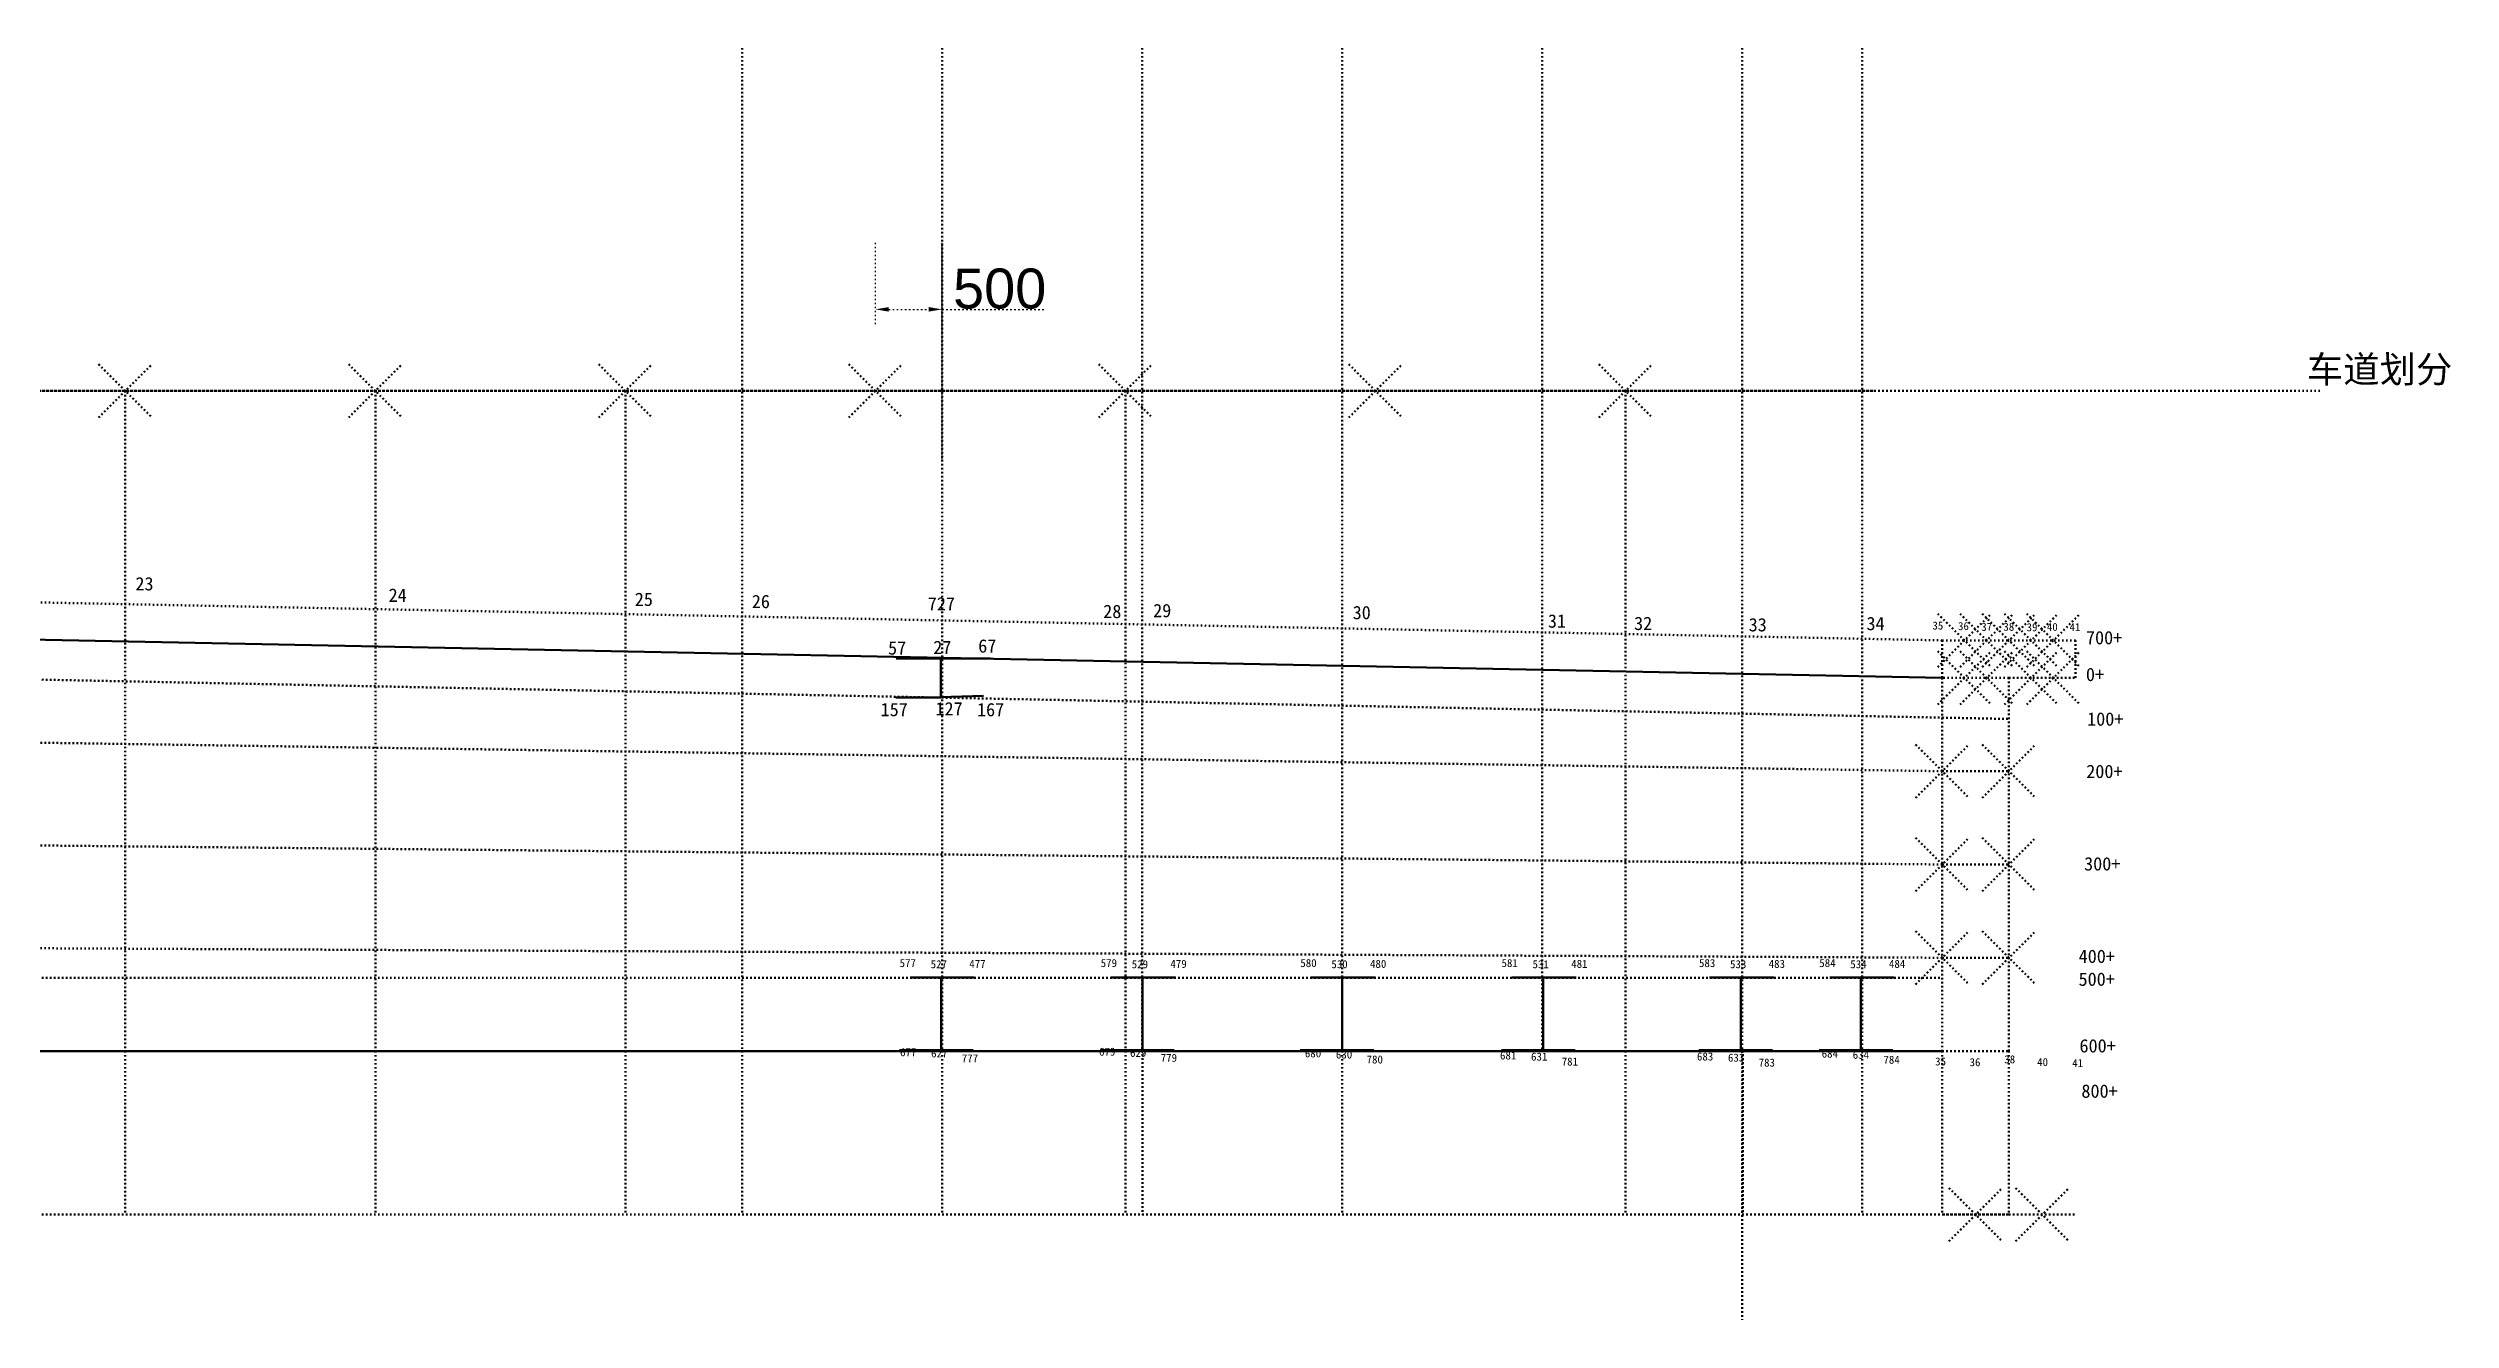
# Model space of a CAD drawing. Header units: millimetres. Extents: x -150378 to 490000, y -63094 to 58178.
# Drawn here: x -73182 to -55163, y -63094 to -53548 of the extents above; entities that cross this region are included whole.
import ezdxf

# ---------------------------------------------------------------- set-up
doc = ezdxf.new("R2010")
doc.units = ezdxf.units.MM
doc.header["$PDMODE"] = 3
doc.header["$PDSIZE"] = 200
doc.linetypes.add('ACAD_ISO03W100', pattern=[30, 12, -18])
doc.styles.get("Standard").update_dxf_attribs({"font": 'arial.ttf'})
doc.dimstyles.new('ISO-25', dxfattribs={"dimtxt": 300, "dimasz": 100, "dimexe": 500, "dimexo": 500, "dimtad": 1, "dimtxsty": 'Standard', "dimcen": 2.5, "dimadec": 0, "dimazin": 0, "dimtfac": 1, "dimtmove": 0, "dimatfit": 3, "dimfxl": 1, "dimarcsym": 0})

# ---------------------------------------------------------------- blocks, each defined once
blk = doc.blocks.new('*D321')
at = {"color": 0, "linetype": 'ACAD_ISO03W100', "lineweight": -2, "transparency": 16777216}
for p, q in [((-66978, -55621), (-66978, -55009)), ((-66478, -56634), (-66478, -55009)), ((-66878, -55509), (-66578, -55509)), ((-66478, -55509), (-65715, -55509))]:
    blk.add_line(p, q, dxfattribs=at)
at = {"color": 0, "linetype": 'ACAD_ISO03W100', "lineweight": 100, "transparency": 16777216}
for points in [[(-66878, -55492), (-66878, -55526), (-66978, -55509)], [(-66578, -55492), (-66578, -55526), (-66478, -55509)]]:
    blk.add_solid(points, dxfattribs=at)
at = {"layer": 'Defpoints', "color": 0, "linetype": 'ACAD_ISO03W100', "lineweight": 100, "transparency": 16777216}
for p in [(-66478, -55509), (-66978, -56121), (-66478, -57134, 3848)]:
    blk.add_point(p, dxfattribs=at)
at = {"color": 0, "linetype": 'ACAD_ISO03W100', "lineweight": 100, "transparency": 16777216, "insert": (-66046, -55355), "char_height": 300, "attachment_point": 5}
blk.add_mtext('500', dxfattribs=at)

msp = doc.modelspace()

# ---------------------------------------------------------------- linework, layer by layer
at = {"linetype": 'ACAD_ISO03W100', "lineweight": 100}
for p, q in [((-67977.752, -53547.79, 7349.842), (-67977.752, -61075.119)), ((-66477.752, -53547.79, 7349.842), (-66477.752, -61075.119)), ((-64977.752, -53547.79, 7349.842), (-64977.752, -61075.119)), ((-63477.752, -53547.79, 7349.842), (-63477.752, -61075.119)), ((-61977.752, -53547.79, 7349.842), (-61977.752, -61075.119)), ((-60477.752, -53547.79, 7349.842), (-60477.752, -63093.511, 7349.842)), ((-59577.752, -53547.79, 7349.842), (-59577.752, -61075.119)), ((-75477.752, -56121.04), (-56136.731, -56121.04)), ((-74477.752, -56121.04), (-59477.752, -56121.04)), ((-70727.752, -56121.04), (-70727.752, -61075.119)), ((-58977.752, -57993.119), (-75477.752, -57664.119)), ((-58977.752, -58273.119), (-58977.752, -57993.119)), ((-57977.752, -57994.119), (-58977.752, -57993.119)), ((-57977.752, -58274.119), (-57977.752, -57994.119)), ((-75477.752, -58243.119), (-58977.752, -58573.119)), ((-58477.752, -58275.119), (-58977.752, -58275.119)), ((-58977.752, -58275.119), (-58977.752, -61075.119)), ((-58477.752, -61075.119), (-58477.752, -58275.119)), ((-58477.752, -58275.119), (-57977.752, -58275.119)), ((-58977.752, -58975.119), (-75477.752, -58727.619)), ((-58977.752, -58573.119), (-58477.752, -58583.119)), ((-58977.752, -58975.119), (-58477.752, -58975.119)), ((-58977.752, -59675.119), (-75477.752, -59510.119)), ((-58977.752, -59675.119), (-58477.752, -59675.119)), ((-58977.752, -60375.119), (-75477.752, -60292.619)), ((-75477.752, -60525.119), (-58977.752, -60525.119)), ((-58977.752, -60375.119), (-58477.752, -60375.119)), ((-72602.752, -61075.119), (-72602.752, -62303.119)), ((-70727.752, -61075.119), (-70727.752, -62303.119)), ((-68852.752, -61075.119), (-68852.752, -62303.119)), ((-67977.752, -61075.119), (-67977.752, -62303.119)), ((-66477.752, -61075.119), (-66477.752, -62303.119)), ((-65102.752, -61075.119), (-65102.752, -62303.119)), ((-64975.307, -61068.695), (-64975.307, -62303.119)), ((-63477.752, -61075.119), (-63477.752, -62303.119)), ((-61352.752, -61075.119), (-61352.752, -62303.119)), ((-60473.871, -61068.695), (-60473.871, -62303.119)), ((-59577.752, -61075.119), (-59577.752, -62303.119)), ((-58977.752, -61075.119), (-58477.752, -61075.119)), ((-58977.752, -61075.119), (-58977.752, -62303.119)), ((-58477.752, -61075.119), (-58477.752, -62303.119)), ((-75477.752, -62303.119), (-58477.752, -62303.119)), ((-58477.752, -62303.119), (-58977.752, -62303.119)), ((-58477.752, -62303.119), (-57977.752, -62303.119))]:
    msp.add_line(p, q, dxfattribs=at)
at = {"color": 1, "linetype": 'ACAD_ISO03W100', "lineweight": 100}
for p, q in [((-72602.752, -56121.04), (-72602.752, -61075.119)), ((-68852.752, -56121.04), (-68852.752, -61075.119)), ((-65102.752, -56121.04), (-65102.752, -61075.119)), ((-61352.752, -56121.04), (-61352.752, -61075.119))]:
    msp.add_line(p, q, dxfattribs=at)
at = {"lineweight": 100}
for p, q in [((-75477.752, -57944.119), (-58977.752, -58274.119)), ((-75477.752, -61075.119), (-58977.752, -61075.119))]:
    msp.add_line(p, q, dxfattribs=at)
at = {"color": 1, "lineweight": 211}
msp.add_line((-66822.395, -58128.328), (-66116, -58128.328), dxfattribs=at)
at = {"color": 1, "lineweight": 100}
for p, q in [((-66487.346, -58134.28), (-66487.346, -58422.155)), ((-66487.346, -58422.155), (-66825.169, -58422.155)), ((-66491.998, -58420.694), (-66167.161, -58410.692)), ((-66717.429, -60522.931), (-66236.194, -60522.931)), ((-66483.575, -60532.845), (-66483.575, -61068.695)), ((-65209.384, -60522.931), (-64728.149, -60522.931)), ((-64975.531, -60532.845), (-64975.531, -61068.695)), ((-63712.508, -60522.931), (-63231.274, -60522.931)), ((-63478.655, -60532.845), (-63478.655, -61068.695)), ((-62203.905, -60522.931), (-61722.67, -60522.931)), ((-61970.051, -60532.845), (-61970.051, -61068.695)), ((-60723.174, -60522.931), (-60241.94, -60522.931)), ((-60489.321, -60532.845), (-60489.321, -61068.695)), ((-59821.157, -60522.931), (-59339.922, -60522.931)), ((-59587.303, -60532.845), (-59587.303, -61068.695)), ((-66797.374, -61069.469), (-66245.01, -61069.469)), ((-65289.329, -61069.469), (-64736.966, -61069.469)), ((-63792.453, -61069.469), (-63240.09, -61069.469)), ((-62283.85, -61069.469), (-61731.486, -61069.469)), ((-60803.119, -61069.469), (-60250.756, -61069.469)), ((-59901.102, -61069.469), (-59348.738, -61069.469))]:
    msp.add_line(p, q, dxfattribs=at)
at = {"linetype": 'ACAD_ISO03W100', "lineweight": 100}
for p in [(-72602.752, -56121.04), (-70727.752, -56121.04), (-70727.752, -56121.04), (-70727.752, -56121.04), (-70727.752, -56121.04), (-68852.752, -56121.04), (-66977.752, -56121.04), (-66977.752, -56121.04), (-66977.752, -56121.04), (-66977.752, -56121.04), (-65102.752, -56121.04), (-63227.752, -56121.04), (-63227.752, -56121.04), (-63227.752, -56121.04), (-63227.752, -56121.04), (-61352.752, -56121.04), (-58811.085, -57993.286), (-58644.418, -57993.452), (-58477.752, -57993.619), (-58311.085, -57993.786), (-58144.418, -57993.952), (-58811.085, -58275.119), (-58644.418, -58275.119), (-58311.085, -58275.119), (-58144.418, -58275.119), (-58977.752, -58975.119), (-58477.752, -58975.119), (-58977.752, -59675.119), (-58477.752, -59675.119), (-58977.752, -60375.119), (-58477.752, -60375.119), (-58727.752, -62303.119), (-58227.752, -62303.119)]:
    msp.add_point(p, dxfattribs=at)

# ---------------------------------------------------------------- texts
for s, width, insert, char_height, attachment_point in [('{\\fSimSun|b0|i0|c134|p2;车道划分}', 1705.71516, (-56243.943, -55859.043), 200, 1), ('{\\fSimSun|b0|i0|c134|p2;23}', 462.01375, (-72527.075, -57518.193), 100, 1), ('{\\fSimSun|b0|i0|c134|p2;24}', 462.01375, (-70628.093, -57604.035), 100, 1), ('{\\fSimSun|b0|i0|c134|p2;25}', 462.01375, (-68782.255, -57634.883), 100, 1), ('{\\fSimSun|b0|i0|c134|p2;26}', 462.01375, (-67904.798, -57651.389), 100, 1), ('{\\fSimSun|b0|i0|c134|p2;727}', 462.01375, (-66585.137, -57669.016), 100, 1), ('{\\fSimSun|b0|i0|c134|p2;28}', 462.01375, (-65269.647, -57725.944), 100, 1), ('{\\fSimSun|b0|i0|c134|p2;29}', 462.01375, (-64895.194, -57719.45), 100, 1), ('{\\fSimSun|b0|i0|c134|p2;30}', 462.01375, (-63399.219, -57734.571), 100, 1), ('{\\fSimSun|b0|i0|c134|p2;31}', 462.01375, (-61935.222, -57798.004), 100, 1), ('{\\fSimSun|b0|i0|c134|p2;32}', 462.01375, (-61288.893, -57815.643), 100, 1), ('{\\fSimSun|b0|i0|c134|p2;33}', 462.01375, (-60429.669, -57825.822), 100, 1), ('{\\fSimSun|b0|i0|c134|p2;34}', 462.01375, (-59546.183, -57816.838), 100, 1), ('{\\fSimSun|b0|i0|c134|p2;57}', 462.01375, (-66883.002, -58000.303), 100, 1), ('{\\fSimSun|b0|i0|c134|p2;27}', 462.01375, (-66544.053, -57996.009), 100, 1), ('{\\fSimSun|b0|i0|c134|p2;67}', 462.01375, (-66206.883, -57985.078), 100, 1), ('{\\fSimSun|b0|i0|c134|p2;35}', 462.01375, (-59051.645, -57852.116), 60, 1), ('{\\fSimSun|b0|i0|c134|p2;36}', 462.01375, (-58859.527, -57855.953), 60, 1), ('{\\fSimSun|b0|i0|c134|p2;37}', 462.01375, (-58685.605, -57861.639), 60, 1), ('{\\fSimSun|b0|i0|c134|p2;38}', 462.01375, (-58519.604, -57861.218), 60, 1), ('{\\fSimSun|b0|i0|c134|p2;39}', 462.01375, (-58345.688, -57864.861), 60, 1), ('\\pt420;{\\fSimSun|b0|i0|c134|p2;40}', 462.01375, (-58193.524, -57862.433), 60, 1), ('{\\fSimSun|b0|i0|c134|p2;41}', 462.01375, (-58023.566, -57864.044), 60, 1), ('{\\fSimSun|b0|i0|c134|p2;700+}', 462.01375, (-57900.24, -57922.841), 100, 1), ('{\\fSimSun|b0|i0|c134|p2;0+}', 462.01375, (-57900.542, -58198.815), 100, 1), ('{\\fSimSun|b0|i0|c134|p2;157}', 462.01375, (-66938.895, -58462.162), 100, 1), ('{\\fSimSun|b0|i0|c134|p2;127}', 462.01375, (-66527.409, -58456.553), 100, 1), ('{\\fSimSun|b0|i0|c134|p2;167}', 462.01375, (-66216.088, -58462.902), 100, 1), ('{\\fSimSun|b0|i0|c134|p2;100+}', 462.01375, (-57891.699, -58533.293), 100, 1), ('{\\fSimSun|b0|i0|c134|p2;200+}', 462.01375, (-57898.185, -58926.377), 100, 1), ('{\\fSimSun|b0|i0|c134|p2;300+}', 462.01375, (-57914.283, -59620.082), 100, 1), ('{\\fSimSun|b0|i0|c134|p2;400+}', 462.01375, (-57955.208, -60314.013), 100, 1), ('{\\fSimSun|b0|i0|c134|p2;577}', 462.01375, (-66673.996, -60384.917, -135.919), 60, 3), ('{\\fSimSun|b0|i0|c134|p2;527}', 462.01375, (-66441.299, -60393.686, -135.919), 60, 3), ('{\\fSimSun|b0|i0|c134|p2;477}', 462.01375, (-66151.369, -60390.793, -135.919), 60, 3), ('{\\fSimSun|b0|i0|c134|p2;579}', 462.01375, (-65165.951, -60384.917, -135.919), 60, 3), ('{\\fSimSun|b0|i0|c134|p2;529}', 462.01375, (-64933.255, -60393.686, -135.919), 60, 3), ('{\\fSimSun|b0|i0|c134|p2;479}', 462.01375, (-64643.325, -60390.793, -135.919), 60, 3), ('{\\fSimSun|b0|i0|c134|p2;580}', 462.01375, (-63669.075, -60384.917, -135.919), 60, 3), ('{\\fSimSun|b0|i0|c134|p2;530}', 462.01375, (-63436.379, -60393.686, -135.919), 60, 3), ('{\\fSimSun|b0|i0|c134|p2;480}', 462.01375, (-63146.449, -60390.793, -135.919), 60, 3), ('{\\fSimSun|b0|i0|c134|p2;581}', 462.01375, (-62160.472, -60384.917, -135.919), 60, 3), ('{\\fSimSun|b0|i0|c134|p2;531}', 462.01375, (-61927.775, -60393.686, -135.919), 60, 3), ('{\\fSimSun|b0|i0|c134|p2;481}', 462.01375, (-61637.845, -60390.793, -135.919), 60, 3), ('{\\fSimSun|b0|i0|c134|p2;583}', 462.01375, (-60679.741, -60384.917, -135.919), 60, 3), ('{\\fSimSun|b0|i0|c134|p2;533}', 462.01375, (-60447.045, -60393.686, -135.919), 60, 3), ('{\\fSimSun|b0|i0|c134|p2;483}', 462.01375, (-60157.115, -60390.793, -135.919), 60, 3), ('{\\fSimSun|b0|i0|c134|p2;584}', 462.01375, (-59777.724, -60384.917, -135.919), 60, 3), ('{\\fSimSun|b0|i0|c134|p2;534}', 462.01375, (-59545.027, -60393.686, -135.919), 60, 3), ('{\\fSimSun|b0|i0|c134|p2;484}', 462.01375, (-59255.097, -60390.793, -135.919), 60, 3), ('{\\fSimSun|b0|i0|c134|p2;500+}', 462.01375, (-57955.882, -60485.661), 100, 1), ('{\\fSimSun|b0|i0|c134|p2;677}', 462.01375, (-66670.583, -61054.186, -135.919), 60, 3), ('{\\fSimSun|b0|i0|c134|p2;627}', 462.01375, (-66437.886, -61062.955, -135.919), 60, 3), ('{\\fSimSun|b0|i0|c134|p2;679}', 462.01375, (-65178.62, -61049.972, -135.919), 60, 3), ('{\\fSimSun|b0|i0|c134|p2;629}', 462.01375, (-64945.924, -61058.741, -135.919), 60, 3), ('{\\fSimSun|b0|i0|c134|p2;680}', 462.01375, (-63634.98, -61062.561, -135.919), 60, 3), ('{\\fSimSun|b0|i0|c134|p2;630}', 462.01375, (-63402.283, -61071.33, -135.919), 60, 3), ('{\\fSimSun|b0|i0|c134|p2;681}', 462.01375, (-62171.65, -61078.364, -135.919), 60, 3), ('{\\fSimSun|b0|i0|c134|p2;684}', 462.01375, (-59759.438, -61064.634, -135.919), 60, 3), ('{\\fSimSun|b0|i0|c134|p2;634}', 462.01375, (-59526.741, -61073.402, -135.919), 60, 3), ('{\\fSimSun|b0|i0|c134|p2;600+}', 462.01375, (-57948.949, -60985.794), 100, 1), ('{\\fSimSun|b0|i0|c134|p2;777}', 462.01375, (-66207.884, -61100.051), 60, 3), ('{\\fSimSun|b0|i0|c134|p2;779}', 462.01375, (-64715.921, -61095.837), 60, 3), ('{\\fSimSun|b0|i0|c134|p2;780}', 462.01375, (-63172.281, -61108.426), 60, 3), ('{\\fSimSun|b0|i0|c134|p2;631}', 462.01375, (-61938.954, -61087.133, -135.919), 60, 3), ('{\\fSimSun|b0|i0|c134|p2;781}', 462.01375, (-61708.951, -61124.229), 60, 3), ('{\\fSimSun|b0|i0|c134|p2;683}', 462.01375, (-60695.086, -61086.092, -135.919), 60, 3), ('{\\fSimSun|b0|i0|c134|p2;633}', 462.01375, (-60462.39, -61094.861, -135.919), 60, 3), ('{\\fSimSun|b0|i0|c134|p2;783}', 462.01375, (-60232.387, -61131.957), 60, 3), ('{\\fSimSun|b0|i0|c134|p2;784}', 462.01375, (-59296.739, -61110.499), 60, 3), ('{\\fSimSun|b0|i0|c134|p2;35}', 462.01375, (-59031.235, -61123.194), 60, 1), ('{\\fSimSun|b0|i0|c134|p2;36}', 462.01375, (-58772.82, -61128.897), 60, 1), ('{\\fSimSun|b0|i0|c134|p2;38}', 462.01375, (-58512.957, -61107.276), 60, 1), ('\\pt420;{\\fSimSun|b0|i0|c134|p2;40}', 462.01375, (-58266.264, -61127.814), 60, 1), ('{\\fSimSun|b0|i0|c134|p2;41}', 462.01375, (-58003.156, -61135.123), 60, 1), ('{\\fSimSun|b0|i0|c134|p2;800+}', 462.01375, (-57934.384, -61325.796), 100, 1)]:
    msp.add_mtext_dynamic_manual_height_columns(s, width=width, gutter_width=12.5, heights=[0], dxfattribs=dict(at, insert=insert, char_height=char_height, attachment_point=attachment_point))

# ---------------------------------------------------------------- dimensions: what is measured, and where the dimension line sits
dim = msp.add_linear_dim(base=(-66477.752, -55509.013), p1=(-66977.752, -56121.04), p2=(-66477.752, -57133.716, 3848.469), angle=180, dimstyle='ISO-25', dxfattribs=at)
dim.commit()
dim.dimension.update_dxf_attribs({"geometry": '*D321', "text_midpoint": (-66046.226, -55355.216)})

doc.saveas('drawing.dxf')
